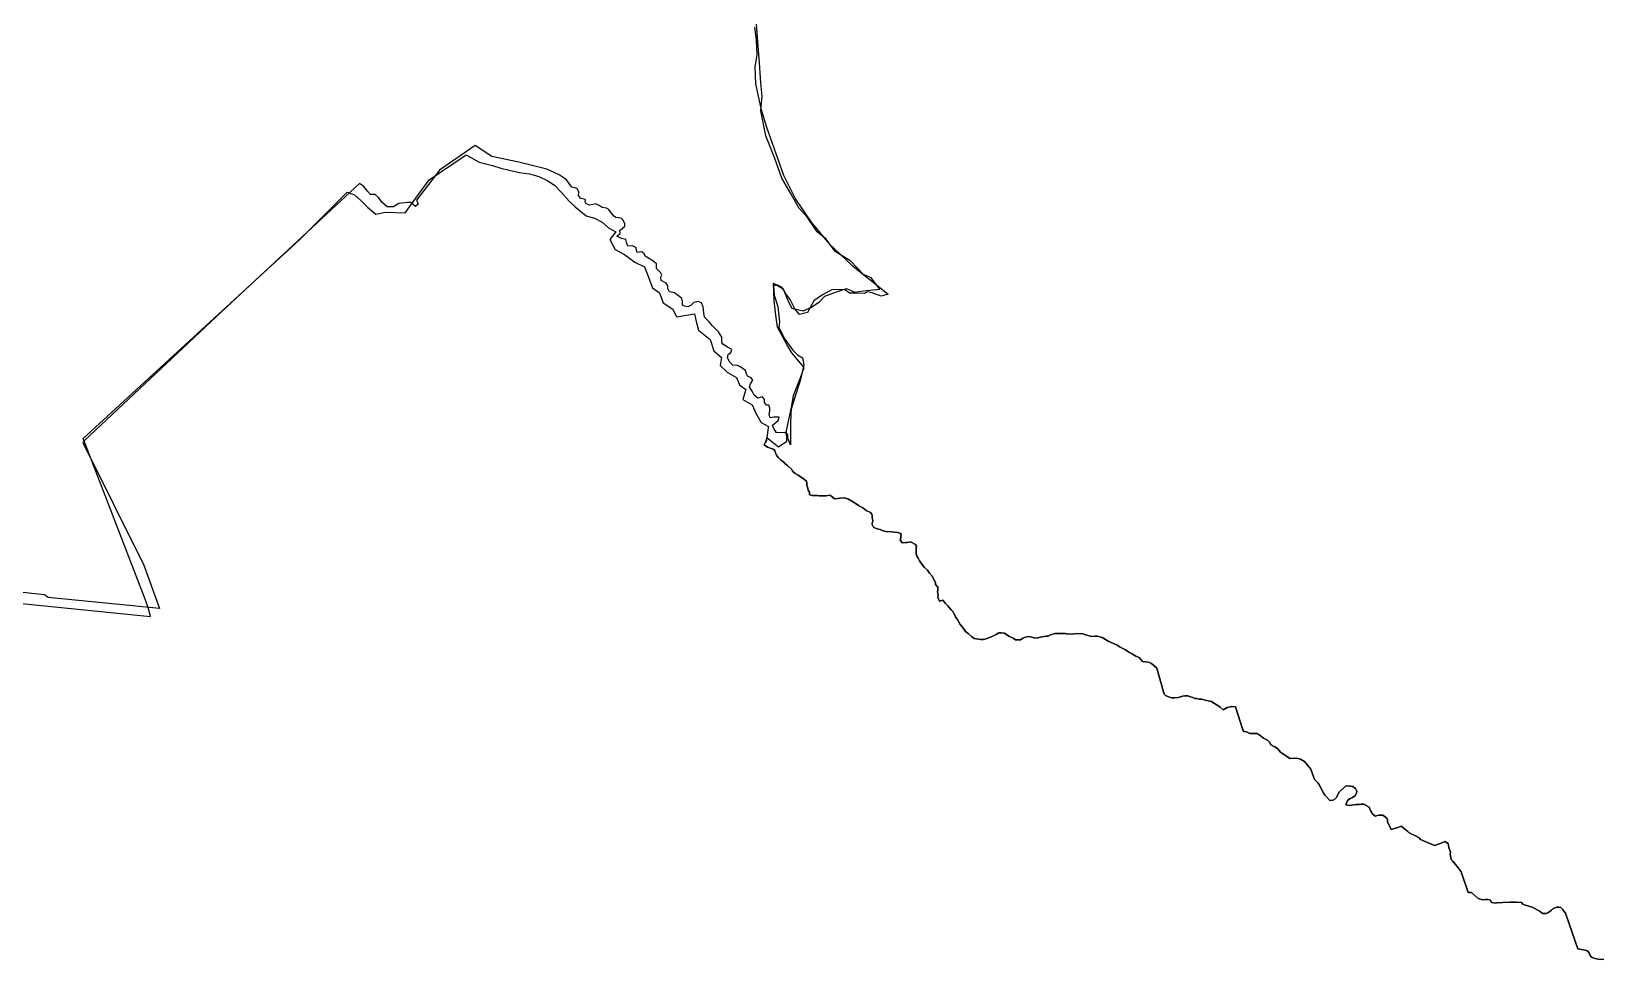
# Model space of a CAD drawing. Header units: inches. Extents: x 33.9 to 41.9, y -4.8 to 5.4.
# Drawn here: x 36.6038 to 36.849, y -0.8825 to -0.7377 of the extents above; entities that cross this region are included whole.
import ezdxf

# ---------------------------------------------------------------- set-up
doc = ezdxf.new("R2010")
doc.units = ezdxf.units.IN
doc.header["$MEASUREMENT"] = 0
doc.layers.add('Counties', color=7, linetype='Continuous')

msp = doc.modelspace()

# ---------------------------------------------------------------- linework, layer by layer
at = {"layer": 'Counties'}
for points in [[(36.71672, -0.73703), (36.717, -0.73901), (36.71706, -0.74134), (36.71678, -0.74318), (36.71685, -0.74587), (36.71769, -0.74969), (36.7186, -0.75259), (36.72127, -0.7601), (36.7231, -0.76385), (36.72556, -0.76746), (36.72831, -0.77079), (36.73197, -0.77419), (36.7376, -0.77865), (36.73647, -0.779), (36.73506, -0.77844), (36.73436, -0.77829), (36.73386, -0.77858), (36.73224, -0.7785), (36.73154, -0.7785), (36.73077, -0.77794), (36.72879, -0.77801), (36.72731, -0.77878), (36.72597, -0.7797), (36.72498, -0.78154), (36.72372, -0.78182), (36.72301, -0.78097), (36.72231, -0.77949), (36.72161, -0.77864), (36.72132, -0.77807), (36.72104, -0.77765), (36.7202, -0.77722), (36.7197, -0.77743), (36.71977, -0.77885), (36.72034, -0.78062), (36.72062, -0.78302), (36.72054, -0.7838), (36.72146, -0.78571), (36.72272, -0.78741), (36.72343, -0.78812), (36.7242, -0.78862), (36.72441, -0.78968), (36.72385, -0.79222), (36.723, -0.79477), (36.72243, -0.79661), (36.72241, -0.79736), (36.72236, -0.79894), (36.72234, -0.80219), (36.7219, -0.80115), (36.7219, -0.80056), (36.72139, -0.80026), (36.72013, -0.80033), (36.71976, -0.79966), (36.71954, -0.79914), (36.72005, -0.7987), (36.72042, -0.7984), (36.72057, -0.79788), (36.72035, -0.79788), (36.71976, -0.79788), (36.71917, -0.79795), (36.71902, -0.79743), (36.71909, -0.79691), (36.7191, -0.79647), (36.71895, -0.79602), (36.71858, -0.79602), (36.71828, -0.79557), (36.71828, -0.79513), (36.71799, -0.79468), (36.71725, -0.79491), (36.71666, -0.79446), (36.71636, -0.79379), (36.71592, -0.79312), (36.71607, -0.79268), (36.71644, -0.79208), (36.71621, -0.79171), (36.71562, -0.79149), (36.71548, -0.79104), (36.71533, -0.79059), (36.71459, -0.79007), (36.71407, -0.78978), (36.71333, -0.78977), (36.71289, -0.78926), (36.71252, -0.78859), (36.71259, -0.78807), (36.71304, -0.78777), (36.71318, -0.78732), (36.71252, -0.78695), (36.71178, -0.7865), (36.71163, -0.78621), (36.71163, -0.78539), (36.71112, -0.78457), (36.71016, -0.78361), (36.70964, -0.78301), (36.7089, -0.78227), (36.70883, -0.7816), (36.70868, -0.78063), (36.70846, -0.78004), (36.70794, -0.77981), (36.70727, -0.77996), (36.70683, -0.78041), (36.70631, -0.78063), (36.70579, -0.78055), (36.7055, -0.78041), (36.7055, -0.77981), (36.70535, -0.77937), (36.70483, -0.77892), (36.70424, -0.77847), (36.70343, -0.77832), (36.70321, -0.7778), (36.70321, -0.77736), (36.70291, -0.77698), (36.70217, -0.77654), (36.7021, -0.77602), (36.70225, -0.77572), (36.70203, -0.77528), (36.70143, -0.77468), (36.70143, -0.77438), (36.70143, -0.77394), (36.70084, -0.77349), (36.70018, -0.77304), (36.69966, -0.77275), (36.69951, -0.77238), (36.69914, -0.77208), (36.6984, -0.77215), (36.69818, -0.77141), (36.69766, -0.77111), (36.69692, -0.77119), (36.69678, -0.77074), (36.69663, -0.77014), (36.69596, -0.76999), (36.69523, -0.76962), (36.69574, -0.76918), (36.69567, -0.76873), (36.69648, -0.76806), (36.69648, -0.76769), (36.69619, -0.7671), (36.69589, -0.7668), (36.69508, -0.76673), (36.69471, -0.76643), (36.69397, -0.76546), (36.6936, -0.76524), (36.69293, -0.76516), (36.69249, -0.76486), (36.69197, -0.76457), (36.69101, -0.76479), (36.69042, -0.76457), (36.69027, -0.76427), (36.69035, -0.7639), (36.68961, -0.76375), (36.68924, -0.7633), (36.68931, -0.76278), (36.68902, -0.76219), (36.6882, -0.76196), (36.68739, -0.76085), (36.68687, -0.76048), (36.68621, -0.76003), (36.68547, -0.75966), (36.68429, -0.75914), (36.67992, -0.75809), (36.6757, -0.7572), (36.67312, -0.75549), (36.66756, -0.75934), (36.66393, -0.76402), (36.66423, -0.76462), (36.66378, -0.76499), (36.66305, -0.76439), (36.66253, -0.76439), (36.6612, -0.76454), (36.66038, -0.76506), (36.65935, -0.76506), (36.65853, -0.76432), (36.65809, -0.76365), (36.6575, -0.76312), (36.65676, -0.76312), (36.65631, -0.7626), (36.65572, -0.76186), (36.65506, -0.76141), (36.63358, -0.78138), (36.61211, -0.8015), (36.61188, -0.8018), (36.62141, -0.82097), (36.62384, -0.82774), (36.60646, -0.82601), (36.60586, -0.82557), (36.59018, -0.82392)], [(36.71672, -0.73703), (36.717, -0.73901), (36.71706, -0.74134), (36.71678, -0.74318), (36.71685, -0.74587), (36.71769, -0.74969), (36.7186, -0.75259), (36.72127, -0.7601), (36.7231, -0.76385), (36.72556, -0.76746), (36.72831, -0.77079), (36.73197, -0.77419), (36.7376, -0.77865), (36.73647, -0.779), (36.73506, -0.77844), (36.73436, -0.77829), (36.73386, -0.77858), (36.73224, -0.7785), (36.73154, -0.7785), (36.73077, -0.77794), (36.72879, -0.77801), (36.72731, -0.77878), (36.72597, -0.7797), (36.72498, -0.78154), (36.72372, -0.78182), (36.72301, -0.78097), (36.72231, -0.77949), (36.72161, -0.77864), (36.72132, -0.77807), (36.72104, -0.77765), (36.7202, -0.77722), (36.7197, -0.77743), (36.71977, -0.77885), (36.72034, -0.78062), (36.72062, -0.78302), (36.72054, -0.7838), (36.72146, -0.78571), (36.72272, -0.78741), (36.72343, -0.78812), (36.7242, -0.78862), (36.72441, -0.78968), (36.72385, -0.79222), (36.723, -0.79477), (36.72243, -0.79661), (36.72241, -0.79736), (36.72236, -0.79894), (36.72234, -0.80219), (36.7219, -0.80115), (36.7219, -0.80056), (36.72139, -0.80026), (36.72013, -0.80033), (36.71976, -0.79966), (36.71954, -0.79914), (36.72005, -0.7987), (36.72042, -0.7984), (36.72057, -0.79788), (36.72035, -0.79788), (36.71976, -0.79788), (36.71917, -0.79795), (36.71902, -0.79743), (36.71909, -0.79691), (36.7191, -0.79647), (36.71895, -0.79602), (36.71858, -0.79602), (36.71828, -0.79557), (36.71828, -0.79513), (36.71799, -0.79468), (36.71725, -0.79491), (36.71666, -0.79446), (36.71636, -0.79379), (36.71592, -0.79312), (36.71607, -0.79268), (36.71644, -0.79208), (36.71621, -0.79171), (36.71562, -0.79149), (36.71548, -0.79104), (36.71533, -0.79059), (36.71459, -0.79007), (36.71407, -0.78978), (36.71333, -0.78977), (36.71289, -0.78926), (36.71252, -0.78859), (36.71259, -0.78807), (36.71304, -0.78777), (36.71318, -0.78732), (36.71252, -0.78695), (36.71178, -0.7865), (36.71163, -0.78621), (36.71163, -0.78539), (36.71112, -0.78457), (36.71016, -0.78361), (36.70964, -0.78301), (36.7089, -0.78227), (36.70883, -0.7816), (36.70868, -0.78063), (36.70846, -0.78004), (36.70794, -0.77981), (36.70727, -0.77996), (36.70683, -0.78041), (36.70631, -0.78063), (36.70579, -0.78055), (36.7055, -0.78041), (36.7055, -0.77981), (36.70535, -0.77937), (36.70483, -0.77892), (36.70424, -0.77847), (36.70343, -0.77832), (36.70321, -0.7778), (36.70321, -0.77736), (36.70291, -0.77698), (36.70217, -0.77654), (36.7021, -0.77602), (36.70225, -0.77572), (36.70203, -0.77528), (36.70143, -0.77468), (36.70143, -0.77438), (36.70143, -0.77394), (36.70084, -0.77349), (36.70018, -0.77304), (36.69966, -0.77275), (36.69951, -0.77238), (36.69914, -0.77208), (36.6984, -0.77215), (36.69818, -0.77141), (36.69766, -0.77111), (36.69692, -0.77119), (36.69678, -0.77074), (36.69663, -0.77014), (36.69596, -0.76999), (36.69523, -0.76962), (36.69574, -0.76918), (36.69567, -0.76873), (36.69648, -0.76806), (36.69648, -0.76769), (36.69619, -0.7671), (36.69589, -0.7668), (36.69508, -0.76673), (36.69471, -0.76643), (36.69397, -0.76546), (36.6936, -0.76524), (36.69293, -0.76516), (36.69249, -0.76486), (36.69197, -0.76457), (36.69101, -0.76479), (36.69042, -0.76457), (36.69027, -0.76427), (36.69035, -0.7639), (36.68961, -0.76375), (36.68924, -0.7633), (36.68931, -0.76278), (36.68902, -0.76219), (36.6882, -0.76196), (36.68739, -0.76085), (36.68687, -0.76048), (36.68621, -0.76003), (36.68547, -0.75966), (36.68429, -0.75914), (36.67992, -0.75809), (36.6757, -0.7572), (36.67312, -0.75549), (36.66756, -0.75934), (36.66393, -0.76402), (36.66423, -0.76462), (36.66378, -0.76499), (36.66305, -0.76439), (36.66253, -0.76439), (36.6612, -0.76454), (36.66038, -0.76506), (36.65935, -0.76506), (36.65853, -0.76432), (36.65809, -0.76365), (36.6575, -0.76312), (36.65676, -0.76312), (36.65631, -0.7626), (36.65572, -0.76186), (36.65506, -0.76141), (36.63358, -0.78138), (36.61211, -0.8015), (36.61188, -0.8018), (36.62141, -0.82097), (36.62384, -0.82774), (36.60646, -0.82601), (36.60586, -0.82557), (36.59018, -0.82392)], [(36.8493, -0.88252), (36.84841, -0.88244), (36.84775, -0.88231), (36.84742, -0.88215), (36.84724, -0.88196), (36.847, -0.88151), (36.84674, -0.88113), (36.84612, -0.881), (36.84556, -0.88091), (36.84523, -0.88082), (36.84342, -0.87558), (36.8433, -0.87529), (36.84307, -0.87498), (36.8429, -0.87468), (36.84259, -0.87438), (36.84227, -0.87433), (36.84198, -0.87432), (36.8414, -0.87452), (36.84114, -0.8748), (36.84054, -0.87522), (36.84031, -0.87532), (36.83973, -0.8753), (36.83937, -0.87501), (36.83841, -0.87451), (36.8381, -0.87436), (36.83707, -0.87403), (36.83668, -0.87385), (36.83645, -0.87359), (36.83565, -0.87356), (36.83498, -0.87354), (36.83469, -0.87358), (36.83352, -0.87361), (36.83272, -0.87367), (36.83242, -0.87369), (36.83175, -0.87361), (36.83163, -0.87324), (36.83127, -0.87315), (36.83082, -0.87315), (36.83036, -0.8732), (36.82966, -0.87297), (36.82864, -0.87204), (36.82811, -0.87207), (36.82703, -0.86882), (36.8264, -0.86797), (36.82615, -0.8677), (36.82571, -0.86714), (36.82548, -0.86688), (36.82543, -0.86658), (36.8253, -0.86607), (36.82534, -0.86575), (36.82508, -0.86505), (36.82506, -0.86472), (36.82498, -0.86439), (36.82447, -0.86408), (36.82415, -0.86423), (36.82293, -0.86473), (36.82249, -0.86456), (36.82151, -0.86415), (36.82069, -0.86379), (36.82045, -0.86354), (36.81982, -0.86315), (36.81934, -0.86294), (36.81893, -0.86276), (36.81871, -0.86254), (36.81767, -0.86171), (36.81713, -0.86188), (36.81612, -0.86223), (36.81551, -0.861), (36.81554, -0.86073), (36.81541, -0.86045), (36.81482, -0.85998), (36.81424, -0.85999), (36.81395, -0.86002), (36.81361, -0.86015), (36.81319, -0.85979), (36.81292, -0.85938), (36.81267, -0.85874), (36.81185, -0.85828), (36.81143, -0.85826), (36.81113, -0.85829), (36.81063, -0.85833), (36.81031, -0.85839), (36.80959, -0.85848), (36.80901, -0.85836), (36.80923, -0.85782), (36.80944, -0.85754), (36.80968, -0.8574), (36.80994, -0.85726), (36.81048, -0.85697), (36.81067, -0.85655), (36.81073, -0.85621), (36.81055, -0.85583), (36.81014, -0.8555), (36.80939, -0.85541), (36.80895, -0.85545), (36.80792, -0.85643), (36.80756, -0.85722), (36.80725, -0.85755), (36.80698, -0.85764), (36.80652, -0.85768), (36.80606, -0.85719), (36.80575, -0.85686), (36.8056, -0.85658), (36.8048, -0.85514), (36.80468, -0.85491), (36.80416, -0.85442), (36.80358, -0.8528), (36.80255, -0.8516), (36.80194, -0.85123), (36.80133, -0.85109), (36.80031, -0.85116), (36.79881, -0.85015), (36.79863, -0.8499), (36.79836, -0.84958), (36.79794, -0.84931), (36.79731, -0.849), (36.79715, -0.84866), (36.79681, -0.84826), (36.79619, -0.84795), (36.79567, -0.84757), (36.79521, -0.84726), (36.79451, -0.84721), (36.79404, -0.84721), (36.79353, -0.84699), (36.79312, -0.84691), (36.79293, -0.84664), (36.79178, -0.84308), (36.79111, -0.84303), (36.79083, -0.84312), (36.7905, -0.84319), (36.78987, -0.84356), (36.78941, -0.84312), (36.78918, -0.84298), (36.7888, -0.84272), (36.78851, -0.84253), (36.78829, -0.84238), (36.78805, -0.84225), (36.78781, -0.84217), (36.78727, -0.84207), (36.78648, -0.84188), (36.78612, -0.84187), (36.78576, -0.84179), (36.78547, -0.84175), (36.78512, -0.84162), (36.7848, -0.84153), (36.78438, -0.84138), (36.7839, -0.84137), (36.78351, -0.8414), (36.78308, -0.84158), (36.78283, -0.84161), (36.78229, -0.84167), (36.78174, -0.84166), (36.7809, -0.8413), (36.78069, -0.84111), (36.77951, -0.83703), (36.77867, -0.83633), (36.77823, -0.83608), (36.77728, -0.83602), (36.77676, -0.83538), (36.77627, -0.83514), (36.77557, -0.83474), (36.77517, -0.83454), (36.77461, -0.8342), (36.7738, -0.83377), (36.77331, -0.83344), (36.77228, -0.83299), (36.77203, -0.8329), (36.77124, -0.8324), (36.77099, -0.83225), (36.77028, -0.83207), (36.7699, -0.83207), (36.76934, -0.83211), (36.7686, -0.8319), (36.76781, -0.83163), (36.76564, -0.83173), (36.7652, -0.83165), (36.76398, -0.83162), (36.76359, -0.83165), (36.76293, -0.83185), (36.76254, -0.83203), (36.76219, -0.83204), (36.76191, -0.83208), (36.76156, -0.83215), (36.76117, -0.83227), (36.76089, -0.83235), (36.76038, -0.83231), (36.75979, -0.83215), (36.7595, -0.8321), (36.75904, -0.8322), (36.75862, -0.83238), (36.75822, -0.83263), (36.75744, -0.83264), (36.75711, -0.83237), (36.75644, -0.83207), (36.75576, -0.8316), (36.75523, -0.83151), (36.75486, -0.83154), (36.75442, -0.83177), (36.75367, -0.83215), (36.75304, -0.83243), (36.75244, -0.83255), (36.75203, -0.83257), (36.751, -0.8324), (36.75058, -0.83212), (36.75006, -0.83164), (36.74966, -0.8313), (36.74917, -0.83065), (36.74884, -0.83024), (36.74844, -0.82954), (36.74812, -0.82901), (36.74771, -0.82823), (36.74746, -0.82801), (36.74712, -0.82758), (36.74688, -0.82731), (36.74655, -0.82693), (36.7463, -0.82668), (36.74611, -0.82642), (36.74559, -0.82656), (36.74535, -0.82598), (36.74539, -0.82565), (36.74528, -0.82512), (36.74533, -0.82484), (36.74536, -0.8244), (36.74496, -0.82396), (36.74495, -0.82371), (36.7448, -0.82335), (36.74443, -0.82267), (36.74401, -0.82221), (36.7437, -0.82177), (36.74323, -0.82135), (36.74285, -0.82081), (36.74245, -0.82028), (36.74227, -0.81988), (36.74202, -0.81946), (36.74195, -0.81899), (36.74193, -0.81831), (36.74199, -0.81801), (36.74184, -0.81772), (36.74109, -0.81732), (36.74057, -0.81742), (36.74028, -0.81745), (36.73975, -0.81747), (36.73944, -0.81699), (36.73956, -0.8167), (36.73957, -0.81644), (36.73962, -0.81615), (36.73938, -0.81598), (36.73909, -0.81586), (36.73859, -0.8158), (36.73812, -0.81574), (36.73724, -0.81573), (36.73667, -0.81556), (36.73634, -0.81542), (36.73586, -0.81529), (36.7356, -0.81518), (36.73527, -0.81505), (36.73502, -0.81453), (36.73512, -0.8143), (36.73518, -0.81399), (36.7351, -0.81358), (36.73507, -0.81332), (36.73504, -0.813), (36.73484, -0.81276), (36.73413, -0.81243), (36.73362, -0.81201), (36.73293, -0.81165), (36.73272, -0.8115), (36.73193, -0.81096), (36.73127, -0.81059), (36.73074, -0.81044), (36.73005, -0.81051), (36.72974, -0.81058), (36.72918, -0.8106), (36.72881, -0.81023), (36.72849, -0.81004), (36.72788, -0.81014), (36.72756, -0.81013), (36.72682, -0.81012), (36.72655, -0.81009), (36.72572, -0.81008), (36.7253, -0.80997), (36.72528, -0.80956), (36.72511, -0.80924), (36.72504, -0.80897), (36.72489, -0.8085), (36.72489, -0.80824), (36.72481, -0.80786), (36.72434, -0.80743), (36.72376, -0.80708), (36.72351, -0.80691), (36.72307, -0.80664), (36.72263, -0.80629), (36.72252, -0.80606), (36.7219, -0.80545), (36.72147, -0.80511), (36.72132, -0.80489), (36.72078, -0.80453), (36.7204, -0.80418), (36.72013, -0.80378), (36.72002, -0.80344), (36.71988, -0.80309), (36.71965, -0.80288), (36.71875, -0.80257), (36.71825, -0.80221), (36.71843, -0.80175), (36.71857, -0.8015), (36.71865, -0.80106), (36.72045, -0.80248), (36.72179, -0.80163), (36.72171, -0.80001), (36.72218, -0.79778), (36.72255, -0.79608), (36.72278, -0.79447), (36.72326, -0.7933), (36.72379, -0.79197), (36.72446, -0.79012), (36.7233, -0.78878), (36.72254, -0.78782), (36.72179, -0.78651), (36.72095, -0.78498), (36.72032, -0.78382), (36.72004, -0.78197), (36.71981, -0.77966), (36.71969, -0.77693), (36.72117, -0.77784), (36.72192, -0.77968), (36.72257, -0.78084), (36.72431, -0.78127), (36.72552, -0.78074), (36.72685, -0.77988), (36.72772, -0.77897), (36.72952, -0.77829), (36.73108, -0.77781), (36.73235, -0.77837), (36.73367, -0.77817), (36.73627, -0.7779), (36.73494, -0.77611), (36.73374, -0.7756), (36.73173, -0.77354), (36.72929, -0.77202), (36.72788, -0.77007), (36.72651, -0.76894), (36.72498, -0.76673), (36.72364, -0.76521), (36.72246, -0.76305), (36.72096, -0.76056), (36.71989, -0.75752), (36.71848, -0.75397), (36.71769, -0.75005), (36.71792, -0.74776), (36.71772, -0.7457), (36.7175, -0.74257), (36.71722, -0.73928), (36.71701, -0.73653)], [(36.8493, -0.88252), (36.84841, -0.88244), (36.84775, -0.88231), (36.84742, -0.88215), (36.84724, -0.88196), (36.847, -0.88151), (36.84674, -0.88113), (36.84612, -0.881), (36.84556, -0.88091), (36.84523, -0.88082), (36.84342, -0.87558), (36.8433, -0.87529), (36.84307, -0.87498), (36.8429, -0.87468), (36.84259, -0.87438), (36.84227, -0.87433), (36.84198, -0.87432), (36.8414, -0.87452), (36.84114, -0.8748), (36.84054, -0.87522), (36.84031, -0.87532), (36.83973, -0.8753), (36.83937, -0.87501), (36.83841, -0.87451), (36.8381, -0.87436), (36.83707, -0.87403), (36.83668, -0.87385), (36.83645, -0.87359), (36.83565, -0.87356), (36.83498, -0.87354), (36.83469, -0.87358), (36.83352, -0.87361), (36.83272, -0.87367), (36.83242, -0.87369), (36.83175, -0.87361), (36.83163, -0.87324), (36.83127, -0.87315), (36.83082, -0.87315), (36.83036, -0.8732), (36.82966, -0.87297), (36.82864, -0.87204), (36.82811, -0.87207), (36.82703, -0.86882), (36.8264, -0.86797), (36.82615, -0.8677), (36.82571, -0.86714), (36.82548, -0.86688), (36.82543, -0.86658), (36.8253, -0.86607), (36.82534, -0.86575), (36.82508, -0.86505), (36.82506, -0.86472), (36.82498, -0.86439), (36.82447, -0.86408), (36.82415, -0.86423), (36.82293, -0.86473), (36.82249, -0.86456), (36.82151, -0.86415), (36.82069, -0.86379), (36.82045, -0.86354), (36.81982, -0.86315), (36.81934, -0.86294), (36.81893, -0.86276), (36.81871, -0.86254), (36.81767, -0.86171), (36.81713, -0.86188), (36.81612, -0.86223), (36.81551, -0.861), (36.81554, -0.86073), (36.81541, -0.86045), (36.81482, -0.85998), (36.81424, -0.85999), (36.81395, -0.86002), (36.81361, -0.86015), (36.81319, -0.85979), (36.81292, -0.85938), (36.81267, -0.85874), (36.81185, -0.85828), (36.81143, -0.85826), (36.81113, -0.85829), (36.81063, -0.85833), (36.81031, -0.85839), (36.80959, -0.85848), (36.80901, -0.85836), (36.80923, -0.85782), (36.80944, -0.85754), (36.80968, -0.8574), (36.80994, -0.85726), (36.81048, -0.85697), (36.81067, -0.85655), (36.81073, -0.85621), (36.81055, -0.85583), (36.81014, -0.8555), (36.80939, -0.85541), (36.80895, -0.85545), (36.80792, -0.85643), (36.80756, -0.85722), (36.80725, -0.85755), (36.80698, -0.85764), (36.80652, -0.85768), (36.80606, -0.85719), (36.80575, -0.85686), (36.8056, -0.85658), (36.8048, -0.85514), (36.80468, -0.85491), (36.80416, -0.85442), (36.80358, -0.8528), (36.80255, -0.8516), (36.80194, -0.85123), (36.80133, -0.85109), (36.80031, -0.85116), (36.79881, -0.85015), (36.79863, -0.8499), (36.79836, -0.84958), (36.79794, -0.84931), (36.79731, -0.849), (36.79715, -0.84866), (36.79681, -0.84826), (36.79619, -0.84795), (36.79567, -0.84757), (36.79521, -0.84726), (36.79451, -0.84721), (36.79404, -0.84721), (36.79353, -0.84699), (36.79312, -0.84691), (36.79293, -0.84664), (36.79178, -0.84308), (36.79111, -0.84303), (36.79083, -0.84312), (36.7905, -0.84319), (36.78987, -0.84356), (36.78941, -0.84312), (36.78918, -0.84298), (36.7888, -0.84272), (36.78851, -0.84253), (36.78829, -0.84238), (36.78805, -0.84225), (36.78781, -0.84217), (36.78727, -0.84207), (36.78648, -0.84188), (36.78612, -0.84187), (36.78576, -0.84179), (36.78547, -0.84175), (36.78512, -0.84162), (36.7848, -0.84153), (36.78438, -0.84138), (36.7839, -0.84137), (36.78351, -0.8414), (36.78308, -0.84158), (36.78283, -0.84161), (36.78229, -0.84167), (36.78174, -0.84166), (36.7809, -0.8413), (36.78069, -0.84111), (36.77951, -0.83703), (36.77867, -0.83633), (36.77823, -0.83608), (36.77728, -0.83602), (36.77676, -0.83538), (36.77627, -0.83514), (36.77557, -0.83474), (36.77517, -0.83454), (36.77461, -0.8342), (36.7738, -0.83377), (36.77331, -0.83344), (36.77228, -0.83299), (36.77203, -0.8329), (36.77124, -0.8324), (36.77099, -0.83225), (36.77028, -0.83207), (36.7699, -0.83207), (36.76934, -0.83211), (36.7686, -0.8319), (36.76781, -0.83163), (36.76564, -0.83173), (36.7652, -0.83165), (36.76398, -0.83162), (36.76359, -0.83165), (36.76293, -0.83185), (36.76254, -0.83203), (36.76219, -0.83204), (36.76191, -0.83208), (36.76156, -0.83215), (36.76117, -0.83227), (36.76089, -0.83235), (36.76038, -0.83231), (36.75979, -0.83215), (36.7595, -0.8321), (36.75904, -0.8322), (36.75862, -0.83238), (36.75822, -0.83263), (36.75744, -0.83264), (36.75711, -0.83237), (36.75644, -0.83207), (36.75576, -0.8316), (36.75523, -0.83151), (36.75486, -0.83154), (36.75442, -0.83177), (36.75367, -0.83215), (36.75304, -0.83243), (36.75244, -0.83255), (36.75203, -0.83257), (36.751, -0.8324), (36.75058, -0.83212), (36.75006, -0.83164), (36.74966, -0.8313), (36.74917, -0.83065), (36.74884, -0.83024), (36.74844, -0.82954), (36.74812, -0.82901), (36.74771, -0.82823), (36.74746, -0.82801), (36.74712, -0.82758), (36.74688, -0.82731), (36.74655, -0.82693), (36.7463, -0.82668), (36.74611, -0.82642), (36.74559, -0.82656), (36.74535, -0.82598), (36.74539, -0.82565), (36.74528, -0.82512), (36.74533, -0.82484), (36.74536, -0.8244), (36.74496, -0.82396), (36.74495, -0.82371), (36.7448, -0.82335), (36.74443, -0.82267), (36.74401, -0.82221), (36.7437, -0.82177), (36.74323, -0.82135), (36.74285, -0.82081), (36.74245, -0.82028), (36.74227, -0.81988), (36.74202, -0.81946), (36.74195, -0.81899), (36.74193, -0.81831), (36.74199, -0.81801), (36.74184, -0.81772), (36.74109, -0.81732), (36.74057, -0.81742), (36.74028, -0.81745), (36.73975, -0.81747), (36.73944, -0.81699), (36.73956, -0.8167), (36.73957, -0.81644), (36.73962, -0.81615), (36.73938, -0.81598), (36.73909, -0.81586), (36.73859, -0.8158), (36.73812, -0.81574), (36.73724, -0.81573), (36.73667, -0.81556), (36.73634, -0.81542), (36.73586, -0.81529), (36.7356, -0.81518), (36.73527, -0.81505), (36.73502, -0.81453), (36.73512, -0.8143), (36.73518, -0.81399), (36.7351, -0.81358), (36.73507, -0.81332), (36.73504, -0.813), (36.73484, -0.81276), (36.73413, -0.81243), (36.73362, -0.81201), (36.73293, -0.81165), (36.73272, -0.8115), (36.73193, -0.81096), (36.73127, -0.81059), (36.73074, -0.81044), (36.73005, -0.81051), (36.72974, -0.81058), (36.72918, -0.8106), (36.72881, -0.81023), (36.72849, -0.81004), (36.72788, -0.81014), (36.72756, -0.81013), (36.72682, -0.81012), (36.72655, -0.81009), (36.72572, -0.81008), (36.7253, -0.80997), (36.72528, -0.80956), (36.72511, -0.80924), (36.72504, -0.80897), (36.72489, -0.8085), (36.72489, -0.80824), (36.72481, -0.80786), (36.72434, -0.80743), (36.72376, -0.80708), (36.72351, -0.80691), (36.72307, -0.80664), (36.72263, -0.80629), (36.72252, -0.80606), (36.7219, -0.80545), (36.72147, -0.80511), (36.72132, -0.80489), (36.72078, -0.80453), (36.7204, -0.80418), (36.72013, -0.80378), (36.72002, -0.80344), (36.71988, -0.80309), (36.71965, -0.80288), (36.71875, -0.80257), (36.71825, -0.80221), (36.71843, -0.80175), (36.71857, -0.8015), (36.71865, -0.80106), (36.72045, -0.80248), (36.72179, -0.80163), (36.72171, -0.80001), (36.72218, -0.79778), (36.72255, -0.79608), (36.72278, -0.79447), (36.72326, -0.7933), (36.72379, -0.79197), (36.72446, -0.79012), (36.7233, -0.78878), (36.72254, -0.78782), (36.72179, -0.78651), (36.72095, -0.78498), (36.72032, -0.78382), (36.72004, -0.78197), (36.71981, -0.77966), (36.71969, -0.77693), (36.72117, -0.77784), (36.72192, -0.77968), (36.72257, -0.78084), (36.72431, -0.78127), (36.72552, -0.78074), (36.72685, -0.77988), (36.72772, -0.77897), (36.72952, -0.77829), (36.73108, -0.77781), (36.73235, -0.77837), (36.73367, -0.77817), (36.73627, -0.7779), (36.73494, -0.77611), (36.73374, -0.7756), (36.73173, -0.77354), (36.72929, -0.77202), (36.72788, -0.77007), (36.72651, -0.76894), (36.72498, -0.76673), (36.72364, -0.76521), (36.72246, -0.76305), (36.72096, -0.76056), (36.71989, -0.75752), (36.71848, -0.75397), (36.71769, -0.75005), (36.71792, -0.74776), (36.71772, -0.7457), (36.7175, -0.74257), (36.71722, -0.73928), (36.71701, -0.73653)], [(36.58884, -0.82554), (36.60437, -0.82716), (36.62241, -0.829), (36.6221, -0.82777), (36.62159, -0.82626), (36.61194, -0.80122), (36.64576, -0.77016), (36.65312, -0.76278), (36.65427, -0.76319), (36.65527, -0.76406), (36.65629, -0.76512), (36.65762, -0.76621), (36.65913, -0.76587), (36.66217, -0.766), (36.66592, -0.76083), (36.67173, -0.75693), (36.67374, -0.75807), (36.6758, -0.75857), (36.6771, -0.75901), (36.67842, -0.75932), (36.68002, -0.75966), (36.68159, -0.75989), (36.68303, -0.76031), (36.68436, -0.76091), (36.68552, -0.76164), (36.68657, -0.7628), (36.68776, -0.76418), (36.6887, -0.76504), (36.69042, -0.76647), (36.69173, -0.76679), (36.69294, -0.76743), (36.69392, -0.76834), (36.69508, -0.76896), (36.69415, -0.77015), (36.69497, -0.77171), (36.69644, -0.77247), (36.69803, -0.77368), (36.69957, -0.77441), (36.70007, -0.77576), (36.7008, -0.77768), (36.70189, -0.77845), (36.70244, -0.78005), (36.70396, -0.78101), (36.70456, -0.78219), (36.70733, -0.78173), (36.70761, -0.78294), (36.70797, -0.78429), (36.70979, -0.78575), (36.71036, -0.78753), (36.71154, -0.78857), (36.71136, -0.78982), (36.71245, -0.79085), (36.71391, -0.79167), (36.71435, -0.79281), (36.71536, -0.79357), (36.71488, -0.79512), (36.71636, -0.79592), (36.71692, -0.79726), (36.71777, -0.79868), (36.71889, -0.79931), (36.71885, -0.79953), (36.71865, -0.80106), (36.71857, -0.8015), (36.71843, -0.80175), (36.71825, -0.80221), (36.71875, -0.80257), (36.71965, -0.80288), (36.71988, -0.80309), (36.72002, -0.80344), (36.72013, -0.80378), (36.7204, -0.80418), (36.72078, -0.80453), (36.72132, -0.80489), (36.72147, -0.80511), (36.7219, -0.80545), (36.72252, -0.80606), (36.72263, -0.80629), (36.72307, -0.80664), (36.72351, -0.80691), (36.72376, -0.80708), (36.72434, -0.80743), (36.72481, -0.80786), (36.72489, -0.80824), (36.72489, -0.8085), (36.72504, -0.80897), (36.72511, -0.80924), (36.72528, -0.80956), (36.7253, -0.80997), (36.72572, -0.81008), (36.72655, -0.81009), (36.72682, -0.81012), (36.72756, -0.81013), (36.72788, -0.81014), (36.72849, -0.81004), (36.72881, -0.81023), (36.72918, -0.8106), (36.72974, -0.81058), (36.73005, -0.81051), (36.73074, -0.81044), (36.73127, -0.81059), (36.73193, -0.81096), (36.73272, -0.8115), (36.73293, -0.81165), (36.73362, -0.81201), (36.73413, -0.81243), (36.73484, -0.81276), (36.73504, -0.813), (36.73507, -0.81332), (36.7351, -0.81358), (36.73518, -0.81399), (36.73512, -0.8143), (36.73502, -0.81453), (36.73527, -0.81505), (36.7356, -0.81518), (36.73586, -0.81529), (36.73634, -0.81542), (36.73667, -0.81556), (36.73724, -0.81573), (36.73812, -0.81574), (36.73859, -0.8158), (36.73909, -0.81586), (36.73938, -0.81598), (36.73962, -0.81615), (36.73957, -0.81644), (36.73956, -0.8167), (36.73944, -0.81699), (36.73975, -0.81747), (36.74028, -0.81745), (36.74057, -0.81742), (36.74109, -0.81732), (36.74184, -0.81772), (36.74199, -0.81801), (36.74193, -0.81831), (36.74195, -0.81899), (36.74202, -0.81946), (36.74227, -0.81988), (36.74245, -0.82028), (36.74285, -0.82081), (36.74323, -0.82135), (36.7437, -0.82177), (36.74401, -0.82221), (36.74443, -0.82267), (36.7448, -0.82335), (36.74495, -0.82371), (36.74496, -0.82396), (36.74536, -0.8244), (36.74533, -0.82484), (36.74528, -0.82512), (36.74539, -0.82565), (36.74535, -0.82598), (36.74559, -0.82656), (36.74611, -0.82642), (36.7463, -0.82668), (36.74655, -0.82693), (36.74688, -0.82731), (36.74712, -0.82758), (36.74746, -0.82801), (36.74771, -0.82823), (36.74812, -0.82901), (36.74844, -0.82954), (36.74884, -0.83024), (36.74917, -0.83065), (36.74966, -0.8313), (36.75006, -0.83164), (36.75058, -0.83212), (36.751, -0.8324), (36.75203, -0.83257), (36.75244, -0.83255), (36.75304, -0.83243), (36.75367, -0.83215), (36.75442, -0.83177), (36.75486, -0.83154), (36.75523, -0.83151), (36.75576, -0.8316), (36.75644, -0.83207), (36.75711, -0.83237), (36.75744, -0.83264), (36.75822, -0.83263), (36.75862, -0.83238), (36.75904, -0.8322), (36.7595, -0.8321), (36.75979, -0.83215), (36.76038, -0.83231), (36.76089, -0.83235), (36.76117, -0.83227), (36.76156, -0.83215), (36.76191, -0.83208), (36.76219, -0.83204), (36.76254, -0.83203), (36.76293, -0.83185), (36.76359, -0.83165), (36.76398, -0.83162), (36.7652, -0.83165), (36.76564, -0.83173), (36.76781, -0.83163), (36.7686, -0.8319), (36.76934, -0.83211), (36.7699, -0.83207), (36.77028, -0.83207), (36.77099, -0.83225), (36.77124, -0.8324), (36.77203, -0.8329), (36.77228, -0.83299), (36.77331, -0.83344), (36.7738, -0.83377), (36.77461, -0.8342), (36.77517, -0.83454), (36.77557, -0.83474), (36.77627, -0.83514), (36.77676, -0.83538), (36.77728, -0.83602), (36.77823, -0.83608), (36.77867, -0.83633), (36.77951, -0.83703), (36.78069, -0.84111), (36.7809, -0.8413), (36.78174, -0.84166), (36.78229, -0.84167), (36.78283, -0.84161), (36.78308, -0.84158), (36.78351, -0.8414), (36.7839, -0.84137), (36.78438, -0.84138), (36.7848, -0.84153), (36.78512, -0.84162), (36.78547, -0.84175), (36.78576, -0.84179), (36.78612, -0.84187), (36.78648, -0.84188), (36.78727, -0.84207), (36.78781, -0.84217), (36.78805, -0.84225), (36.78829, -0.84238), (36.78851, -0.84253), (36.7888, -0.84272), (36.78918, -0.84298), (36.78941, -0.84312), (36.78987, -0.84356), (36.7905, -0.84319), (36.79083, -0.84312), (36.79111, -0.84303), (36.79178, -0.84308), (36.79293, -0.84664), (36.79312, -0.84691), (36.79353, -0.84699), (36.79404, -0.84721), (36.79451, -0.84721), (36.79521, -0.84726), (36.79567, -0.84757), (36.79619, -0.84795), (36.79681, -0.84826), (36.79715, -0.84866), (36.79731, -0.849), (36.79794, -0.84931), (36.79836, -0.84958), (36.79863, -0.8499), (36.79881, -0.85015), (36.80031, -0.85116), (36.80133, -0.85109), (36.80194, -0.85123), (36.80255, -0.8516), (36.80358, -0.8528), (36.80416, -0.85442), (36.80468, -0.85491), (36.8048, -0.85514), (36.8056, -0.85658), (36.80575, -0.85686), (36.80606, -0.85719), (36.80652, -0.85768), (36.80698, -0.85764), (36.80725, -0.85755), (36.80756, -0.85722), (36.80792, -0.85643), (36.80895, -0.85545), (36.80939, -0.85541), (36.81014, -0.8555), (36.81055, -0.85583), (36.81073, -0.85621), (36.81067, -0.85655), (36.81048, -0.85697), (36.80994, -0.85726), (36.80968, -0.8574), (36.80944, -0.85754), (36.80923, -0.85782), (36.80901, -0.85836), (36.80959, -0.85848), (36.81031, -0.85839), (36.81063, -0.85833), (36.81113, -0.85829), (36.81143, -0.85826), (36.81185, -0.85828), (36.81267, -0.85874), (36.81292, -0.85938), (36.81319, -0.85979), (36.81361, -0.86015), (36.81395, -0.86002), (36.81424, -0.85999), (36.81482, -0.85998), (36.81541, -0.86045), (36.81554, -0.86073), (36.81551, -0.861), (36.81612, -0.86223), (36.81713, -0.86188), (36.81767, -0.86171), (36.81871, -0.86254), (36.81893, -0.86276), (36.81934, -0.86294), (36.81982, -0.86315), (36.82045, -0.86354), (36.82069, -0.86379), (36.82151, -0.86415), (36.82249, -0.86456), (36.82293, -0.86473), (36.82415, -0.86423), (36.82447, -0.86408), (36.82498, -0.86439), (36.82506, -0.86472), (36.82508, -0.86505), (36.82534, -0.86575), (36.8253, -0.86607), (36.82543, -0.86658), (36.82548, -0.86688), (36.82571, -0.86714), (36.82615, -0.8677), (36.8264, -0.86797), (36.82703, -0.86882), (36.82811, -0.87207), (36.82864, -0.87204), (36.82966, -0.87297), (36.83036, -0.8732), (36.83082, -0.87315), (36.83127, -0.87315), (36.83163, -0.87324), (36.83175, -0.87361), (36.83242, -0.87369), (36.83272, -0.87367), (36.83352, -0.87361), (36.83469, -0.87358), (36.83498, -0.87354), (36.83565, -0.87356), (36.83645, -0.87359), (36.83668, -0.87385), (36.83707, -0.87403), (36.8381, -0.87436), (36.83841, -0.87451), (36.83937, -0.87501), (36.83973, -0.8753), (36.84031, -0.87532), (36.84054, -0.87522), (36.84114, -0.8748), (36.8414, -0.87452), (36.84198, -0.87432), (36.84227, -0.87433), (36.84259, -0.87438), (36.8429, -0.87468), (36.84307, -0.87498), (36.8433, -0.87529), (36.84342, -0.87558), (36.84523, -0.88082), (36.84556, -0.88091), (36.84612, -0.881), (36.84674, -0.88113), (36.847, -0.88151), (36.84724, -0.88196), (36.84742, -0.88215), (36.84775, -0.88231), (36.84841, -0.88244), (36.8493, -0.88252)], [(36.58884, -0.82554), (36.60437, -0.82716), (36.62241, -0.829), (36.6221, -0.82777), (36.62159, -0.82626), (36.61194, -0.80122), (36.64576, -0.77016), (36.65312, -0.76278), (36.65427, -0.76319), (36.65527, -0.76406), (36.65629, -0.76512), (36.65762, -0.76621), (36.65913, -0.76587), (36.66217, -0.766), (36.66592, -0.76083), (36.67173, -0.75693), (36.67374, -0.75807), (36.6758, -0.75857), (36.6771, -0.75901), (36.67842, -0.75932), (36.68002, -0.75966), (36.68159, -0.75989), (36.68303, -0.76031), (36.68436, -0.76091), (36.68552, -0.76164), (36.68657, -0.7628), (36.68776, -0.76418), (36.6887, -0.76504), (36.69042, -0.76647), (36.69173, -0.76679), (36.69294, -0.76743), (36.69392, -0.76834), (36.69508, -0.76896), (36.69415, -0.77015), (36.69497, -0.77171), (36.69644, -0.77247), (36.69803, -0.77368), (36.69957, -0.77441), (36.70007, -0.77576), (36.7008, -0.77768), (36.70189, -0.77845), (36.70244, -0.78005), (36.70396, -0.78101), (36.70456, -0.78219), (36.70733, -0.78173), (36.70761, -0.78294), (36.70797, -0.78429), (36.70979, -0.78575), (36.71036, -0.78753), (36.71154, -0.78857), (36.71136, -0.78982), (36.71245, -0.79085), (36.71391, -0.79167), (36.71435, -0.79281), (36.71536, -0.79357), (36.71488, -0.79512), (36.71636, -0.79592), (36.71692, -0.79726), (36.71777, -0.79868), (36.71889, -0.79931), (36.71885, -0.79953), (36.71865, -0.80106), (36.71857, -0.8015), (36.71843, -0.80175), (36.71825, -0.80221), (36.71875, -0.80257), (36.71965, -0.80288), (36.71988, -0.80309), (36.72002, -0.80344), (36.72013, -0.80378), (36.7204, -0.80418), (36.72078, -0.80453), (36.72132, -0.80489), (36.72147, -0.80511), (36.7219, -0.80545), (36.72252, -0.80606), (36.72263, -0.80629), (36.72307, -0.80664), (36.72351, -0.80691), (36.72376, -0.80708), (36.72434, -0.80743), (36.72481, -0.80786), (36.72489, -0.80824), (36.72489, -0.8085), (36.72504, -0.80897), (36.72511, -0.80924), (36.72528, -0.80956), (36.7253, -0.80997), (36.72572, -0.81008), (36.72655, -0.81009), (36.72682, -0.81012), (36.72756, -0.81013), (36.72788, -0.81014), (36.72849, -0.81004), (36.72881, -0.81023), (36.72918, -0.8106), (36.72974, -0.81058), (36.73005, -0.81051), (36.73074, -0.81044), (36.73127, -0.81059), (36.73193, -0.81096), (36.73272, -0.8115), (36.73293, -0.81165), (36.73362, -0.81201), (36.73413, -0.81243), (36.73484, -0.81276), (36.73504, -0.813), (36.73507, -0.81332), (36.7351, -0.81358), (36.73518, -0.81399), (36.73512, -0.8143), (36.73502, -0.81453), (36.73527, -0.81505), (36.7356, -0.81518), (36.73586, -0.81529), (36.73634, -0.81542), (36.73667, -0.81556), (36.73724, -0.81573), (36.73812, -0.81574), (36.73859, -0.8158), (36.73909, -0.81586), (36.73938, -0.81598), (36.73962, -0.81615), (36.73957, -0.81644), (36.73956, -0.8167), (36.73944, -0.81699), (36.73975, -0.81747), (36.74028, -0.81745), (36.74057, -0.81742), (36.74109, -0.81732), (36.74184, -0.81772), (36.74199, -0.81801), (36.74193, -0.81831), (36.74195, -0.81899), (36.74202, -0.81946), (36.74227, -0.81988), (36.74245, -0.82028), (36.74285, -0.82081), (36.74323, -0.82135), (36.7437, -0.82177), (36.74401, -0.82221), (36.74443, -0.82267), (36.7448, -0.82335), (36.74495, -0.82371), (36.74496, -0.82396), (36.74536, -0.8244), (36.74533, -0.82484), (36.74528, -0.82512), (36.74539, -0.82565), (36.74535, -0.82598), (36.74559, -0.82656), (36.74611, -0.82642), (36.7463, -0.82668), (36.74655, -0.82693), (36.74688, -0.82731), (36.74712, -0.82758), (36.74746, -0.82801), (36.74771, -0.82823), (36.74812, -0.82901), (36.74844, -0.82954), (36.74884, -0.83024), (36.74917, -0.83065), (36.74966, -0.8313), (36.75006, -0.83164), (36.75058, -0.83212), (36.751, -0.8324), (36.75203, -0.83257), (36.75244, -0.83255), (36.75304, -0.83243), (36.75367, -0.83215), (36.75442, -0.83177), (36.75486, -0.83154), (36.75523, -0.83151), (36.75576, -0.8316), (36.75644, -0.83207), (36.75711, -0.83237), (36.75744, -0.83264), (36.75822, -0.83263), (36.75862, -0.83238), (36.75904, -0.8322), (36.7595, -0.8321), (36.75979, -0.83215), (36.76038, -0.83231), (36.76089, -0.83235), (36.76117, -0.83227), (36.76156, -0.83215), (36.76191, -0.83208), (36.76219, -0.83204), (36.76254, -0.83203), (36.76293, -0.83185), (36.76359, -0.83165), (36.76398, -0.83162), (36.7652, -0.83165), (36.76564, -0.83173), (36.76781, -0.83163), (36.7686, -0.8319), (36.76934, -0.83211), (36.7699, -0.83207), (36.77028, -0.83207), (36.77099, -0.83225), (36.77124, -0.8324), (36.77203, -0.8329), (36.77228, -0.83299), (36.77331, -0.83344), (36.7738, -0.83377), (36.77461, -0.8342), (36.77517, -0.83454), (36.77557, -0.83474), (36.77627, -0.83514), (36.77676, -0.83538), (36.77728, -0.83602), (36.77823, -0.83608), (36.77867, -0.83633), (36.77951, -0.83703), (36.78069, -0.84111), (36.7809, -0.8413), (36.78174, -0.84166), (36.78229, -0.84167), (36.78283, -0.84161), (36.78308, -0.84158), (36.78351, -0.8414), (36.7839, -0.84137), (36.78438, -0.84138), (36.7848, -0.84153), (36.78512, -0.84162), (36.78547, -0.84175), (36.78576, -0.84179), (36.78612, -0.84187), (36.78648, -0.84188), (36.78727, -0.84207), (36.78781, -0.84217), (36.78805, -0.84225), (36.78829, -0.84238), (36.78851, -0.84253), (36.7888, -0.84272), (36.78918, -0.84298), (36.78941, -0.84312), (36.78987, -0.84356), (36.7905, -0.84319), (36.79083, -0.84312), (36.79111, -0.84303), (36.79178, -0.84308), (36.79293, -0.84664), (36.79312, -0.84691), (36.79353, -0.84699), (36.79404, -0.84721), (36.79451, -0.84721), (36.79521, -0.84726), (36.79567, -0.84757), (36.79619, -0.84795), (36.79681, -0.84826), (36.79715, -0.84866), (36.79731, -0.849), (36.79794, -0.84931), (36.79836, -0.84958), (36.79863, -0.8499), (36.79881, -0.85015), (36.80031, -0.85116), (36.80133, -0.85109), (36.80194, -0.85123), (36.80255, -0.8516), (36.80358, -0.8528), (36.80416, -0.85442), (36.80468, -0.85491), (36.8048, -0.85514), (36.8056, -0.85658), (36.80575, -0.85686), (36.80606, -0.85719), (36.80652, -0.85768), (36.80698, -0.85764), (36.80725, -0.85755), (36.80756, -0.85722), (36.80792, -0.85643), (36.80895, -0.85545), (36.80939, -0.85541), (36.81014, -0.8555), (36.81055, -0.85583), (36.81073, -0.85621), (36.81067, -0.85655), (36.81048, -0.85697), (36.80994, -0.85726), (36.80968, -0.8574), (36.80944, -0.85754), (36.80923, -0.85782), (36.80901, -0.85836), (36.80959, -0.85848), (36.81031, -0.85839), (36.81063, -0.85833), (36.81113, -0.85829), (36.81143, -0.85826), (36.81185, -0.85828), (36.81267, -0.85874), (36.81292, -0.85938), (36.81319, -0.85979), (36.81361, -0.86015), (36.81395, -0.86002), (36.81424, -0.85999), (36.81482, -0.85998), (36.81541, -0.86045), (36.81554, -0.86073), (36.81551, -0.861), (36.81612, -0.86223), (36.81713, -0.86188), (36.81767, -0.86171), (36.81871, -0.86254), (36.81893, -0.86276), (36.81934, -0.86294), (36.81982, -0.86315), (36.82045, -0.86354), (36.82069, -0.86379), (36.82151, -0.86415), (36.82249, -0.86456), (36.82293, -0.86473), (36.82415, -0.86423), (36.82447, -0.86408), (36.82498, -0.86439), (36.82506, -0.86472), (36.82508, -0.86505), (36.82534, -0.86575), (36.8253, -0.86607), (36.82543, -0.86658), (36.82548, -0.86688), (36.82571, -0.86714), (36.82615, -0.8677), (36.8264, -0.86797), (36.82703, -0.86882), (36.82811, -0.87207), (36.82864, -0.87204), (36.82966, -0.87297), (36.83036, -0.8732), (36.83082, -0.87315), (36.83127, -0.87315), (36.83163, -0.87324), (36.83175, -0.87361), (36.83242, -0.87369), (36.83272, -0.87367), (36.83352, -0.87361), (36.83469, -0.87358), (36.83498, -0.87354), (36.83565, -0.87356), (36.83645, -0.87359), (36.83668, -0.87385), (36.83707, -0.87403), (36.8381, -0.87436), (36.83841, -0.87451), (36.83937, -0.87501), (36.83973, -0.8753), (36.84031, -0.87532), (36.84054, -0.87522), (36.84114, -0.8748), (36.8414, -0.87452), (36.84198, -0.87432), (36.84227, -0.87433), (36.84259, -0.87438), (36.8429, -0.87468), (36.84307, -0.87498), (36.8433, -0.87529), (36.84342, -0.87558), (36.84523, -0.88082), (36.84556, -0.88091), (36.84612, -0.881), (36.84674, -0.88113), (36.847, -0.88151), (36.84724, -0.88196), (36.84742, -0.88215), (36.84775, -0.88231), (36.84841, -0.88244), (36.8493, -0.88252)]]:
    msp.add_lwpolyline(points, dxfattribs=at)

doc.saveas('drawing.dxf')
